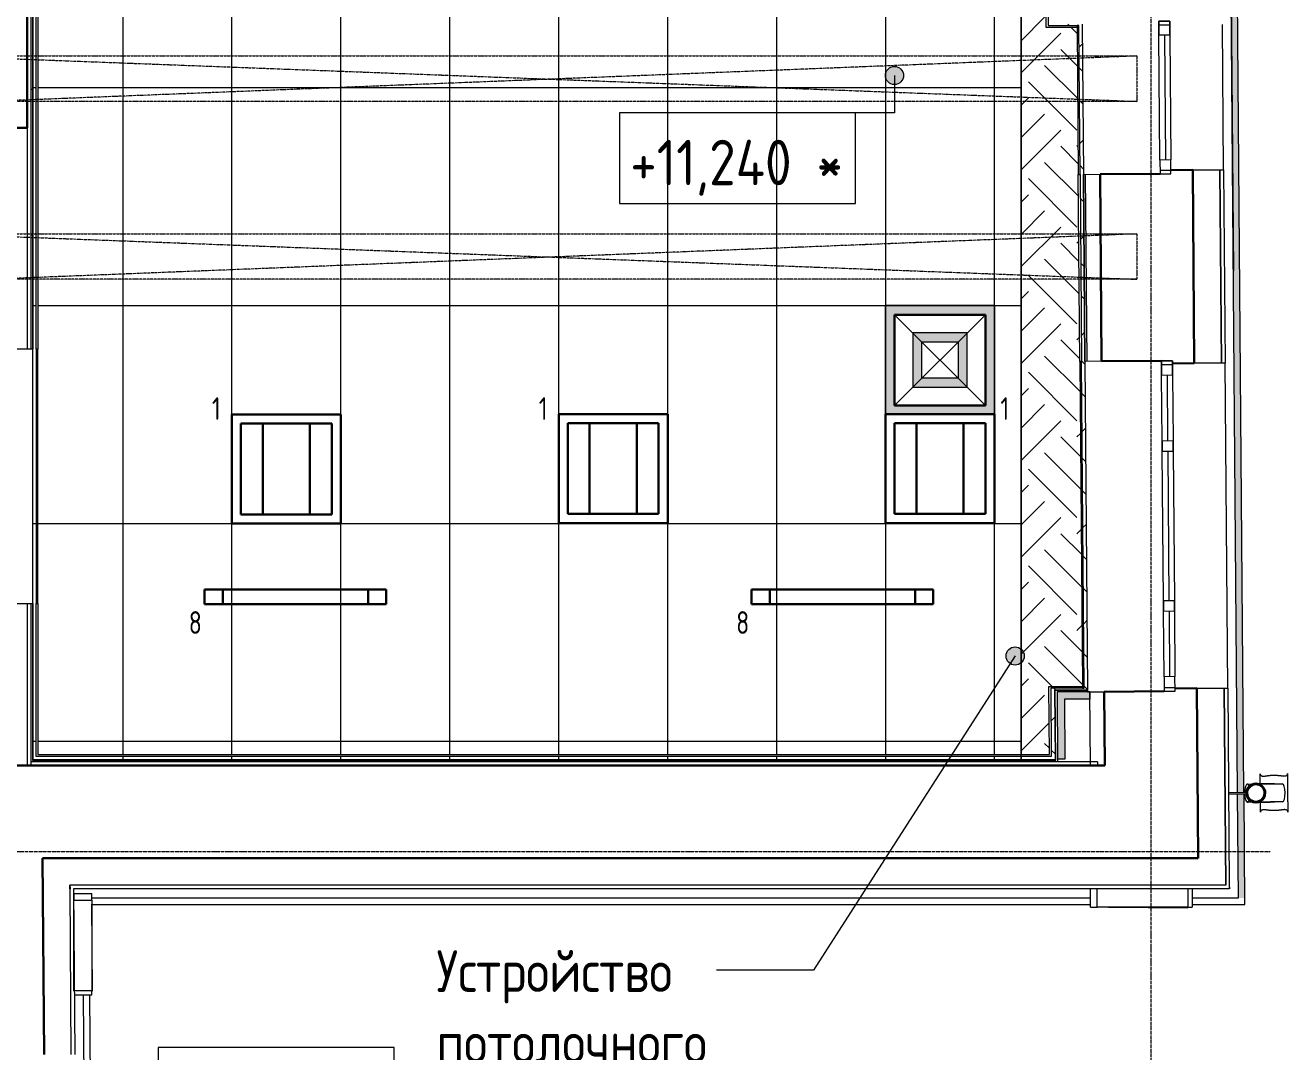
# Model space of a CAD drawing. Header units: millimetres. Extents: x -10438 to 68527, y -5058 to 44223.
# Drawn here: x 49149 to 56102, y 7192 to 12846 of the extents above; entities that cross this region are included whole.
import ezdxf

# ---------------------------------------------------------------- set-up
doc = ezdxf.new("R2010")
doc.units = ezdxf.units.MM
for name, pattern in [('ADSK_Линия сетки', [25, 20, -2.5, 0, -2.5]), ('ADSK_Штриховая_ш3 п1_5', [4.5, 3, -1.5]), ('ADSK_Штрихпунктирная 2 точки_ш15 п1_5 п1_5 п1_5', [19.5, 15, -1.5, 0, -1.5, 0, -1.5])]:
    doc.linetypes.add(name, pattern=pattern)
for name, color, linetype, lineweight in [('_ Окна', 7, 'Continuous', 9), ('Аннотация', 7, 'Continuous', 20), ('Обобщенные модели', 7, 'Continuous', 18), ('Окна', 7, 'Continuous', 9), ('Оси', 7, 'Continuous', 9), ('Отметки', 7, 'Continuous', 9), ('Потолки', 7, 'Continuous', 9), ('Потолки штриховка', 7, 'Continuous', 9), ('Стены внутренние', 7, 'Continuous', 18), ('Стены наружные', 7, 'Continuous', 18), ('Стены несущие', 7, 'Continuous', 30), ('Стены отделка', 7, 'Continuous', 30), ('Стены перегородки', 7, 'Continuous', 30), ('Стены штриховка', 7, 'Continuous', 9), ('Стены штриховка поверхности', 7, 'Continuous', 18), ('Узлы', 7, 'Continuous', 18)]:
    doc.layers.add(name, color=color, linetype=linetype, lineweight=lineweight)
doc.layers.add('Линии', color=7, linetype='Continuous', lineweight=9, true_color=0x00a600)
doc.styles.add('GOST Common_2', font='GOST_Common.ttf', dxfattribs={"width": 0.9, "height": 250})
doc.styles.add('GOST Common_3', font='GOST_Common.ttf', dxfattribs={"width": 0.9, "height": 230})
doc.styles.add('GOST Common_4', font='GOST_Common.ttf', dxfattribs={"width": 0.8, "height": 350})

# ---------------------------------------------------------------- blocks, each defined once
blk = doc.blocks.new('Водосток - Тип 1 _карниз больше 490мм_-5167118-План потолков 3-го этажа')
at = {"layer": 'Обобщенные модели', "lineweight": 9}
h = blk.add_hatch(dxfattribs=at)
h.set_pattern_fill('FP_8', color=256, style=0, pattern_type=2)
h.set_pattern_definition([(134.537, (8289.9, -55833.66), (-106.91965, -105.20546), [])])
h.paths.add_polyline_path([(173.7, 148.9), (173.5, 171.6), (164.1, 191.2), (146.7, 205), (123.3, 209.6), (103.3, 205), (85.4, 190.2), (76.3, 171.1), (76.5, 148.3), (85.9, 128.8), (103.3, 115), (125, 110), (146.7, 115), (164.1, 128.8), (173.3, 148)])
at = {"layer": 'Обобщенные модели'}
for p, q in [((18.8, 335), (24.9, 335)), ((75, 184.9), (75, 306.2)), ((75, 263.6), (75, 306.2)), ((175, 306.2), (175, 184.4)), ((175, 306.2), (175, 263.6)), ((225.1, 335), (231.2, 335)), ((24.9, 185), (18.8, 185)), ((75, 173), (75, 183.5)), ((75, 113.8), (75, 147)), ((75, 113.8), (75, 147)), ((175, 177.5), (175, 173)), ((175, 147), (175, 113.8)), ((175, 147), (175, 113.8)), ((231.2, 185), (225.1, 185)), ((120, 10), (120, 109.1)), ((130, 109.1), (130, 10))]:
    blk.add_line(p, q, dxfattribs=at)
at = {"layer": 'Обобщенные модели', "flags": 128}
for points in [[(75, 263.6), (75, 258), (75, 252.4), (75, 246.9), (75, 241.5), (75, 236.2), (75, 231.1), (75, 226), (75, 221.1), (75, 216.4), (75, 211.8), (75, 207.3), (75, 203), (75, 198.9), (75, 194.9), (75, 191.2), (75, 187.6), (75, 184.3), (75, 181.1), (75, 178.1), (75, 175.4), (75, 173)], [(75, 183.8), (75, 188.9), (75, 194), (75, 198.9), (75, 203.6), (75, 208.2), (75, 212.7), (75, 217), (75, 221.1), (75, 225.1), (75, 228.8), (75, 232.4), (75, 235.7), (75, 238.9), (75, 241.9), (75, 244.6), (75, 247.2), (75, 249.5), (75, 251.6), (75, 253.4), (75, 255.1), (75, 256.5), (75, 257.7), (75, 258.6), (75, 259.3), (75, 259.8), (75, 260)], [(175, 173), (175, 174.3), (175, 177), (175, 179.8), (175, 182.9), (175, 186.2), (175, 189.7), (175, 193.4), (175, 197.2), (175, 201.3), (175, 205.5), (175, 209.9), (175, 214.4), (175, 219.1), (175, 224), (175, 229), (175, 234.1), (175, 239.3), (175, 244.6), (175, 250.1), (175, 255.6), (175, 261.3), (175, 263.6)], [(175, 259.9), (175, 259.5), (175, 258.9), (175, 258.1), (175, 257), (175, 255.7), (175, 254.2), (175, 252.4), (175, 250.4), (175, 248.2), (175, 245.7), (175, 243), (175, 240.2), (175, 237.1), (175, 233.8), (175, 230.3), (175, 226.6), (175, 222.8), (175, 218.7), (175, 214.5), (175, 210.1), (175, 205.6), (175, 200.9), (175, 196), (175, 191), (175, 185.9), (175, 184.1)], [(75, 173.1), (75, 178.5), (75, 183.5)], [(175, 177.5), (175, 175.4), (175, 173)]]:
    blk.add_lwpolyline(points, dxfattribs=at)
at = {"layer": 'Обобщенные модели'}
for start, end in [(90, 270), (270, 90)]:
    blk.add_arc((125, 160), 52, start, end, dxfattribs=at)
at = {"layer": 'Обобщенные модели', "lineweight": 40}
for start, end in [(90, 270), (270, 90)]:
    blk.add_arc((125, 160), 50, start, end, dxfattribs=at)
at = {"layer": 'Обобщенные модели'}
for centre, major_axis, start_param, end_param in [((125, 306.2), (-50, 0), 4.712389, 6.283185), ((125, 306.2), (-50, 0), 4.712389, 6.283185), ((125, 306.2), (-50, 0), 3.141593, 4.712389), ((125, 306.2), (-50, 0), 3.141593, 4.712389), ((125, 113.8), (50, 0), 2.395226, 4.614684), ((125, 113.8), (50, 0), 2.395226, 4.614684), ((125, 113.8), (50, 0), 4.80927, 7.029552), ((125, 113.8), (50, 0), 4.80927, 7.029552)]:
    blk.add_ellipse(centre, major_axis=major_axis, ratio=0.309017, start_param=start_param, end_param=end_param, dxfattribs=at)
for points, knots in [([(18.8, 185), (21.1, 185), (25.1, 185.7), (28.9, 188.6), (30.8, 192.1), (31.6, 194.9), (32, 197.4), (32.1, 199.4), (32.2, 201.5), (32.2, 203.8), (32.1, 206.2), (31.9, 208.7), (31.6, 211.4), (31.3, 214.1), (31, 217), (30.6, 219.9), (30.2, 222.9), (29.8, 226), (29.4, 229.2), (29, 232.4), (28.7, 235.7), (28.3, 240.2), (27.8, 245.9), (27.4, 255.3), (27.4, 264.8), (27.8, 274.1), (28.3, 279.8), (28.7, 284.3), (29, 287.6), (29.4, 290.8), (29.8, 294), (30.2, 297.1), (30.6, 300.1), (31, 303.1), (31.3, 305.9), (31.6, 308.6), (31.9, 311.3), (32.1, 313.8), (32.2, 316.2), (32.2, 318.5), (32.1, 320.6), (32, 322.7), (31.6, 325.1), (30.8, 327.9), (28.9, 331.5), (25.1, 334.3), (21.1, 335), (18.8, 335)], [-1, -1, -1, -1, -0.941176, -0.882353, -0.852941, -0.823529, -0.808824, -0.794118, -0.779412, -0.764706, -0.75, -0.735294, -0.720588, -0.705882, -0.691176, -0.676471, -0.661765, -0.647059, -0.632353, -0.617647, -0.602941, -0.588235, -0.558824, -0.529412, -0.470588, -0.441176, -0.411765, -0.397059, -0.382353, -0.367647, -0.352941, -0.338235, -0.323529, -0.308824, -0.294118, -0.279412, -0.264706, -0.25, -0.235294, -0.220588, -0.205882, -0.191176, -0.176471, -0.147059, -0.117647, -0.058824, 0, 0, 0, 0]), ([(18.8, 335), (22.1, 335), (28.9, 335), (39.4, 335), (48.4, 335), (56, 335), (60.8, 335), (64.9, 335), (67.9, 335), (71, 335), (74.3, 335), (77.6, 335), (81, 335), (83.9, 335), (86.4, 335), (88.2, 335), (90.2, 335), (92.8, 335), (96.1, 335), (99.6, 335), (102.5, 335), (104.8, 335), (107.1, 335), (110.3, 335), (116, 335), (121.3, 335), (125, 335)], [-1, -1, -1, -1, -0.875, -0.75, -0.625, -0.5625, -0.5, -0.46875, -0.4375, -0.40625, -0.375, -0.34375, -0.3125, -0.28125, -0.265625, -0.25, -0.234375, -0.21875, -0.1875, -0.15625, -0.140625, -0.125, -0.109375, -0.09375, -0.0625, 0, 0, 0, 0]), ([(125, 335), (128.7, 335), (134, 335), (139.7, 335), (142.9, 335), (145.2, 335), (147.5, 335), (150.4, 335), (153.9, 335), (157.2, 335), (159.8, 335), (161.8, 335), (163.6, 335), (166.1, 335), (169, 335), (172.4, 335), (175.7, 335), (179, 335), (182.1, 335), (185.1, 335), (189.2, 335), (194, 335), (201.6, 335), (210.6, 335), (221.1, 335), (227.9, 335), (231.2, 335)], [-1, -1, -1, -1, -0.9375, -0.90625, -0.890625, -0.875, -0.859375, -0.84375, -0.8125, -0.78125, -0.765625, -0.75, -0.734375, -0.71875, -0.6875, -0.65625, -0.625, -0.59375, -0.5625, -0.53125, -0.5, -0.4375, -0.375, -0.25, -0.125, 0, 0, 0, 0]), ([(231.2, 335), (228.9, 335), (224.9, 334.3), (221.1, 331.4), (219.2, 327.9), (218.4, 325.1), (218, 322.6), (217.9, 320.6), (217.8, 318.5), (217.8, 316.2), (217.9, 313.8), (218.1, 311.3), (218.4, 308.6), (218.7, 305.9), (219, 303), (219.4, 300.1), (219.8, 297.1), (220.2, 294), (220.6, 290.8), (221, 287.6), (221.3, 284.3), (221.7, 279.8), (222.2, 274.1), (222.6, 264.7), (222.6, 255.2), (222.2, 245.9), (221.7, 240.2), (221.3, 235.7), (221, 232.4), (220.6, 229.2), (220.2, 226), (219.8, 222.9), (219.4, 219.9), (219, 216.9), (218.7, 214.1), (218.4, 211.4), (218.1, 208.7), (217.9, 206.2), (217.8, 203.8), (217.8, 201.5), (217.9, 199.4), (218, 197.3), (218.4, 194.9), (219.2, 192.1), (221.1, 188.5), (224.9, 185.7), (228.9, 185), (231.2, 185)], [-1, -1, -1, -1, -0.941176, -0.882353, -0.852941, -0.823529, -0.808824, -0.794118, -0.779412, -0.764706, -0.75, -0.735294, -0.720588, -0.705882, -0.691176, -0.676471, -0.661765, -0.647059, -0.632353, -0.617647, -0.602941, -0.588235, -0.558824, -0.529412, -0.470588, -0.441176, -0.411765, -0.397059, -0.382353, -0.367647, -0.352941, -0.338235, -0.323529, -0.308824, -0.294118, -0.279412, -0.264706, -0.25, -0.235294, -0.220588, -0.205882, -0.191176, -0.176471, -0.147059, -0.117647, -0.058824, 0, 0, 0, 0]), ([(74.3, 185), (73.2, 185), (71, 185), (67.9, 185), (64.9, 185), (60.8, 185), (56, 185), (48.4, 185), (39.4, 185), (28.9, 185), (22.1, 185), (18.8, 185)], [-0.625, -0.625, -0.625, -0.625, -0.59375, -0.5625, -0.53125, -0.5, -0.4375, -0.375, -0.25, -0.125, 0, 0, 0, 0]), ([(231.2, 185), (227.9, 185), (221.1, 185), (210.6, 185), (201.6, 185), (194, 185), (189.2, 185), (185.1, 185), (182.1, 185), (179, 185), (176.8, 185), (175.7, 185)], [-1, -1, -1, -1, -0.875, -0.75, -0.625, -0.5625, -0.5, -0.46875, -0.4375, -0.40625, -0.375, -0.375, -0.375, -0.375])]:
    blk.add_open_spline(points, degree=3, knots=knots, dxfattribs=at)
blk = doc.blocks.new('окно трехпол с фрамугой - 1800 и 1820х2300_h___нов_ ок15-4643953-План потолков 3-го этажа')
at = {"layer": '_ Окна', "lineweight": 18}
for p, q in [((-910, 75), (-910, 135)), ((-910, 135), (-830, 135)), ((-830, 75), (-910, 75)), ((-830, 135), (-830, 75)), ((-470, 75), (-470, 135)), ((-470, 135), (-410, 135)), ((-410, 75), (-470, 75)), ((-410, 135), (-410, 75)), ((410, 75), (410, 135)), ((410, 135), (470, 135)), ((470, 75), (410, 75)), ((470, 135), (470, 75)), ((830, 135), (830, 75)), ((910, 135), (830, 135)), ((830, 75), (910, 75)), ((910, 75), (910, 135))]:
    blk.add_line(p, q, dxfattribs=at)
at = {"layer": '_ Окна'}
for p, q in [((-890, 75), (-890, 135)), ((-830, 105), (-470, 105)), ((-410, 105), (410, 105)), ((470, 105), (830, 105)), ((890, 75), (890, 135))]:
    blk.add_line(p, q, dxfattribs=at)
at = {"layer": 'Окна'}
for p, q in [((-910, 135), (-910, 75)), ((-830, 135), (-910, 135)), ((-910, 75), (-830, 75)), ((-830, 135), (-470, 135)), ((-470, 75), (-830, 75)), ((-410, 135), (-470, 135)), ((-470, 75), (-410, 75)), ((-410, 135), (410, 135)), ((410, 75), (-410, 75)), ((470, 135), (410, 135)), ((410, 75), (470, 75)), ((470, 135), (830, 135)), ((830, 75), (470, 75)), ((910, 135), (830, 135)), ((830, 75), (910, 75)), ((910, 75), (910, 135))]:
    blk.add_line(p, q, dxfattribs=at)
blk = doc.blocks.new('окна_rehau_однопольное_фрамуга_сверху - 800х2240 _нов_-4643977-План потолков 3-го этажа')
at = {"layer": '_ Окна', "lineweight": 18}
for p, q in [((-420, 75), (-420, 135)), ((-420, 135), (-344, 135)), ((-344, 75), (-420, 75)), ((-344, 135), (-344, 75)), ((344, 135), (344, 75)), ((420, 135), (344, 135)), ((344, 75), (420, 75)), ((420, 75), (420, 135))]:
    blk.add_line(p, q, dxfattribs=at)
at = {"layer": '_ Окна'}
for p, q in [((-400, 75), (-400, 135)), ((-344, 105), (344, 105)), ((400, 75), (400, 135))]:
    blk.add_line(p, q, dxfattribs=at)
at = {"layer": 'Окна'}
for p, q in [((-420, 135), (-420, 75)), ((-344, 135), (-420, 135)), ((-420, 75), (-344, 75)), ((-344, 135), (344, 135)), ((344, 75), (-344, 75)), ((420, 135), (344, 135)), ((344, 75), (420, 75)), ((420, 75), (420, 135))]:
    blk.add_line(p, q, dxfattribs=at)
blk = doc.blocks.new('Высотные отметки - Рамка-12095-План потолков 3-го этажа')
at = {"layer": 'Аннотация'}
for p, q in [((-6.5, 0), (-6.5, 5)), ((-6.5, 5), (6.5, 5)), ((6.5, 5), (6.5, 0)), ((6.5, 0), (-6.5, 0))]:
    blk.add_line(p, q, dxfattribs=at)

msp = doc.modelspace()

# ---------------------------------------------------------------- hatches: boundary and pattern name
at = {"layer": 'Аннотация', "lineweight": 9}
h = msp.add_hatch(color=256, dxfattribs=at)
edge = h.paths.add_edge_path()
edge.add_arc((54600.215, 9372.343), 50, 0, 360)
at = {"layer": 'Отметки'}
h = msp.add_hatch(color=256, dxfattribs=at)
edge = h.paths.add_edge_path()
edge.add_arc((53935.797, 12569.63), 50, 0, 360)
at = {"layer": 'Потолки штриховка', "lineweight": 18}
h = msp.add_hatch(dxfattribs=at)
h.set_pattern_fill('FP_37', color=256, style=0, pattern_type=2)
h.set_pattern_definition([(90, (56286.8, 14902.16), (600, -4e-14), []), (0, (56286.8, 14902.2), (0, -1200), [])])
h.paths.add_polyline_path([(49191.096, 8801.429), (54633.28, 8801.429), (54633.28, 8819.429), (49209.096, 8819.429), (49209.096, 15089.429), (49191.096, 15089.429), (49191.096, 8819.429)])
h.paths.add_polyline_path([(49191.096, 8799.429), (49191.096, 8801.429), (49189.096, 8799.429)])
h.paths.add_polyline_path([(49219.096, 8829.429), (54633.28, 8829.429), (54633.28, 15089.429), (49219.096, 15089.429), (49219.096, 9228.085)])
h.paths.add_polyline_path([(54633.28, 15339.429), (54633.28, 17021.937), (49219.096, 17021.937), (49219.096, 15339.429), (54600.504, 15339.429)])
h.paths.add_polyline_path([(49209.096, 15339.429), (49209.096, 17021.937), (49191.367, 17021.937), (49191.596, 17031.937), (54633.28, 17031.937), (54633.28, 17034.937), (49191.596, 17034.937), (49191.096, 17046.937), (49179.096, 17046.937), (49179.096, 17040.937), (49191.096, 17040.937), (49191.096, 15339.429)])
h = msp.add_hatch(dxfattribs=at)
h.set_pattern_fill('FP_57', color=256, style=0, pattern_type=2)
h.set_pattern_definition([(45, (0, 444.5), (0, 533.4003), [377.171, -377.171]), (45, (88.9, 355.6), (0, 533.4003), [377.171, -377.171]), (45, (177.8, 266.7), (0, 533.4003), [377.171, -377.171]), (315, (266.7, 266.7), (533.4003, 0), [377.171, -377.171]), (315, (355.6, 355.6), (533.4003, 0), [377.171, -377.171]), (315, (444.5, 444.5), (533.4003, 0), [377.171, -377.171])])
h.paths.add_polyline_path([(54824.286, 8799.429), (54824.27, 8801.429), (54822.27, 8801.429), (54824.27, 8799.445)])
h.paths.add_polyline_path([(54821.171, 8801.429), (54822.27, 8801.429), (54819.171, 9184.505), (54821.171, 9184.505), (54822.27, 9186.505), (54999.161, 9186.505), (54969.416, 12852.355), (54791.507, 12852.355), (54791.41, 12854.355), (54789.491, 12854.355), (54781.571, 13859.185), (54783.364, 13859.185), (54783.364, 13861.185), (54961.354, 13861.185), (54951.42, 15089.429), (54933.419, 15089.429), (54943.207, 13869.185), (54773.283, 13869.185), (54781.652, 12844.355), (54951.577, 12844.355), (54981.096, 9194.505), (54796.09, 9194.505), (54799.123, 8819.429), (54633.28, 8819.429), (54633.775, 8801.429), (54819.171, 8801.429)])
h.paths.add_polyline_path([(54789.042, 8829.429), (54786.089, 9204.505), (54971.015, 9204.505), (54941.577, 12834.355), (54771.652, 12834.355), (54763.282, 13879.185), (54933.207, 13879.185), (54923.419, 15089.429), (54633.28, 15089.429), (54633.28, 8829.429), (54786.089, 8829.429)])
h.paths.add_polyline_path([(54946.445, 15339.429), (54949.398, 15339.429), (54939.33, 16572.292), (54768.407, 16572.292), (54768.407, 16574.292), (54766.407, 16574.292), (54766.407, 17034.937), (54633.28, 17034.937), (54633.28, 17031.937), (54743.407, 17031.937), (54743.407, 16564.292), (54921.491, 16564.292), (54931.397, 15339.429), (54936.331, 15339.429)])
h.paths.add_polyline_path([(54918.446, 15339.429), (54921.397, 15339.429), (54911.491, 16554.292), (54733.407, 16554.292), (54733.407, 17021.937), (54633.28, 17021.937), (54633.28, 15339.429)])
h.paths.add_polyline_path([(54766.407, 17034.937), (54768.407, 17034.937), (54768.407, 17036.937)])
at = {"layer": 'Стены внутренние'}
for points in [[(54834.247, 8804.267), (54874.246, 8804.591), (54871.254, 9174.505), (54831.262, 9173.369), (54832.892, 8971.866)], [(54874.246, 9134.505), (55011.582, 9134.505), (55011.256, 9174.505), (54871.263, 9173.369), (54871.577, 9134.505)]]:
    msp.add_hatch(color=256, dxfattribs=at).paths.add_polyline_path(points)
at = {"layer": 'Стены штриховка поверхности', "true_color": 0xfbfbf4}
h = msp.add_hatch(color=7, dxfattribs=at)
h.paths.add_polyline_path([(55865.407, 8039.429), (55860.225, 8611.951), (55825.842, 8610.945), (55830.464, 8039.429)])
h.paths.add_polyline_path([(55825.755, 8621.673), (55860.705, 8622.077), (55793.528, 16945.408), (55758.535, 16944.397), (55825.753, 8621.907)])
h.paths.add_polyline_path([(55758.449, 16955.125), (55793.446, 16955.529), (55664.47, 32935.907), (55629.478, 32934.893), (55758.447, 16955.358)])
h.paths.add_polyline_path([(55629.391, 32945.623), (55664.389, 32946.025), (55580.186, 43378.98), (55545.193, 43377.965), (55629.389, 32945.854)])
h.paths.add_polyline_path([(55545.106, 43388.696), (55580.104, 43389.096), (55577.16, 43753.805), (55542.159, 43753.805), (55545.104, 43388.926)])
at = {"layer": 'Узлы', "true_color": 0x939393}
h = msp.add_hatch(color=252, dxfattribs=at)
h.paths.add_polyline_path([(53886.816, 10702.156), (54486.816, 10702.156), (54486.816, 11302.156), (53886.816, 11302.156), (53886.816, 10752.156)])
h.paths.add_polyline_path([(54436.816, 10752.156), (53936.816, 10752.156), (53936.816, 11252.156), (54436.816, 11252.156), (54436.816, 10765.396)])
h.paths.add_polyline_path([(54086.816, 10852.156), (54336.816, 10852.156), (54336.816, 11152.156), (54036.816, 11152.156), (54036.816, 10852.156)])
h.paths.add_polyline_path([(54086.816, 10902.156), (54086.816, 11102.156), (54286.816, 11102.156), (54286.816, 10902.156)])

# ---------------------------------------------------------------- linework, layer by layer
at = {"layer": 'Аннотация', "lineweight": 9}
for p, q in [((54600.215, 9372.343), (53490.136, 7641.323)), ((53490.136, 7641.323), (52955.128, 7641.323))]:
    msp.add_line(p, q, dxfattribs=at)
msp.add_circle((54600.215, 9372.343), 50, dxfattribs=at)
at = {"layer": 'Линии', "color": 7, "linetype": 'ADSK_Штриховая_ш3 п1_5'}
msp.add_line((54633.28, 8801.429), (54633.28, 16884.937), dxfattribs=at)
at = {"layer": 'Линии', "color": 7, "linetype": 'ADSK_Штрихпунктирная 2 точки_ш15 п1_5 п1_5 п1_5'}
for p, q in [((49000.885, 12677.156), (55269.86, 12677.156)), ((55269.86, 12677.156), (49000.885, 12428.602)), ((49000.885, 12664.98), (55269.86, 12427.156)), ((55269.86, 12677.156), (55269.86, 12427.156)), ((55269.86, 12427.156), (49000.885, 12427.156)), ((49000.885, 11697.156), (55269.86, 11697.156)), ((55269.86, 11697.156), (49000.885, 11448.602)), ((49000.885, 11684.98), (55269.86, 11447.156)), ((55269.86, 11697.156), (55269.86, 11447.156)), ((55269.86, 11447.156), (49000.885, 11447.156))]:
    msp.add_line(p, q, dxfattribs=at)
at = {"layer": 'Линии', "color": 7, "lineweight": 18}
for p, q in [((53886.816, 11302.156), (54486.816, 11302.156)), ((53886.816, 10702.156), (53886.816, 11302.156)), ((54486.816, 11302.156), (54486.816, 10702.156)), ((53936.816, 11252.156), (54436.816, 10752.156)), ((54436.816, 11252.156), (53936.816, 10752.156)), ((54486.816, 10702.156), (53886.816, 10702.156))]:
    msp.add_line(p, q, dxfattribs=at)
at = {"layer": 'Линии', "color": 7}
for p, q in [((54486.816, 11302.156), (53886.816, 11302.156)), ((53886.816, 11302.156), (53886.816, 10702.156)), ((54486.816, 10702.156), (54486.816, 11302.156)), ((53936.816, 10752.156), (53936.816, 11252.156)), ((53936.816, 11252.156), (54436.816, 11252.156)), ((54436.816, 11252.156), (54436.816, 10752.156)), ((54036.816, 11152.156), (54036.816, 10852.156)), ((54336.816, 11152.156), (54036.816, 11152.156)), ((54336.816, 10852.156), (54336.816, 11152.156)), ((54086.816, 11102.156), (54286.816, 11102.156)), ((54086.816, 10902.156), (54086.816, 11102.156)), ((54286.816, 11102.156), (54286.816, 10902.156)), ((54036.816, 10852.156), (54336.816, 10852.156)), ((54286.816, 10902.156), (54086.816, 10902.156)), ((54436.816, 10752.156), (53936.816, 10752.156)), ((53886.816, 10702.156), (54486.816, 10702.156))]:
    msp.add_line(p, q, dxfattribs=at)
at = {"layer": 'Линии', "color": 5, "lineweight": 30, "true_color": 0x0000ff}
for p, q in [((54436.816, 11252.156), (53936.816, 11252.156)), ((53936.816, 11252.156), (53936.816, 10752.156)), ((54436.816, 10752.156), (54436.816, 11252.156)), ((53936.816, 10752.156), (54436.816, 10752.156)), ((50286.816, 10702.156), (50886.816, 10702.156)), ((50286.816, 10102.156), (50286.816, 10702.156)), ((50836.816, 10652.156), (50336.816, 10652.156)), ((50336.816, 10652.156), (50336.816, 10152.156)), ((50456.816, 10652.156), (50456.816, 10152.156)), ((50716.816, 10652.156), (50716.816, 10152.156)), ((50836.816, 10152.156), (50836.816, 10652.156)), ((50886.816, 10702.156), (50886.816, 10102.156)), ((53886.815, 10704.588), (54486.815, 10704.588)), ((53886.815, 10104.588), (53886.815, 10704.588)), ((54436.815, 10654.588), (53936.815, 10654.588)), ((53936.815, 10654.588), (53936.815, 10154.588)), ((54056.815, 10654.588), (54056.815, 10154.588)), ((54316.815, 10654.588), (54316.815, 10154.588)), ((54436.815, 10154.588), (54436.815, 10654.588)), ((54486.815, 10704.588), (54486.815, 10104.588)), ((50336.816, 10152.156), (50836.816, 10152.156)), ((53936.815, 10154.588), (54436.815, 10154.588)), ((50886.816, 10102.156), (50286.816, 10102.156)), ((54486.815, 10104.588), (53886.815, 10104.588)), ((50136.632, 9657.943), (50136.632, 9737.943)), ((50136.632, 9737.943), (51136.632, 9737.943)), ((50236.632, 9657.943), (50236.632, 9737.943)), ((51036.632, 9737.943), (51036.632, 9657.943)), ((51136.632, 9737.943), (51136.632, 9657.943)), ((53148.93, 9657.943), (53148.93, 9737.943)), ((53148.93, 9737.943), (54148.93, 9737.943)), ((53248.93, 9657.943), (53248.93, 9737.943)), ((54048.93, 9737.943), (54048.93, 9657.943)), ((54148.93, 9737.943), (54148.93, 9657.943)), ((51136.632, 9657.943), (50136.632, 9657.943)), ((54148.93, 9657.943), (53148.93, 9657.943))]:
    msp.add_line(p, q, dxfattribs=at)
at = {"layer": 'Линии', "color": 1, "lineweight": 30, "true_color": 0xff0000}
for p, q in [((52086.815, 10704.588), (52686.815, 10704.588)), ((52086.815, 10104.588), (52086.815, 10704.588)), ((52636.815, 10654.588), (52136.815, 10654.588)), ((52136.815, 10654.588), (52136.815, 10154.588)), ((52256.815, 10654.588), (52256.815, 10154.588)), ((52516.815, 10654.588), (52516.815, 10154.588)), ((52636.815, 10154.588), (52636.815, 10654.588)), ((52686.815, 10704.588), (52686.815, 10104.588)), ((52136.815, 10154.588), (52636.815, 10154.588)), ((52686.815, 10104.588), (52086.815, 10104.588))]:
    msp.add_line(p, q, dxfattribs=at)
at = {"layer": 'Оси', "linetype": 'ADSK_Линия сетки'}
for p, q in [((55349.565, -4258.205), (55349.565, 44222.998)), ((-9638.275, 8295), (56004.853, 8295))]:
    msp.add_line(p, q, dxfattribs=at)
at = {"layer": 'Отметки', "lineweight": 20}
for p, q in [((53935.797, 12569.63), (53935.797, 12364.891)), ((53935.797, 12364.891), (53071.424, 12364.891))]:
    msp.add_line(p, q, dxfattribs=at)
at = {"layer": 'Отметки'}
msp.add_circle((53935.797, 12569.63), 50, dxfattribs=at)
at = {"layer": 'Потолки'}
for p, q in [((54633.28, 15089.429), (54633.28, 8829.429)), ((54633.28, 8819.429), (54633.28, 8801.362))]:
    msp.add_line(p, q, dxfattribs=at)
at = {"layer": 'Стены внутренние'}
for p, q in [((54951.577, 12844.355), (54941.577, 12844.355)), ((54941.657, 12834.355), (54948.208, 12024.408)), ((54958.208, 12024.489), (54951.577, 12844.355)), ((49209.096, 11061.937), (49209.096, 9661.937)), ((49219.096, 9661.937), (49219.096, 11061.937)), ((54956.538, 10994.442), (54971.015, 9204.505)), ((54981.096, 9194.505), (54966.538, 10994.523)), ((54971.095, 9194.505), (54981.096, 9194.505))]:
    msp.add_line(p, q, dxfattribs=at)
at = {"layer": 'Стены наружные'}
for p, q in [((55825.757, 8621.503), (55758.435, 16945.473)), ((55758.526, 16945.474), (55802.521, 11494.471)), ((55860.707, 8621.785), (55793.526, 16945.632)), ((54969.513, 12852.355), (54976.207, 12024.635)), ((55748.02, 12050.877), (55741.55, 12850.851)), ((49179.096, 12494.429), (49179.096, 11689.429)), ((49179.096, 12494.429), (49191.096, 12494.429)), ((49191.096, 11689.429), (49191.096, 12494.429)), ((49191.096, 11689.429), (49179.096, 11689.429)), ((49191.096, 9661.937), (49191.096, 11061.937)), ((54984.537, 10994.668), (54999.161, 9186.505)), ((55771.11, 9195.971), (55756.633, 10985.912)), ((54999.256, 9174.728), (55011.256, 9174.825)), ((55830.464, 8039.429), (55825.833, 8612.022)), ((55865.69, 8004.429), (55860.785, 8612.18)), ((55015.168, 7989.429), (55015.168, 8089.429)), ((55575.872, 8089.429), (55575.872, 7989.429)), ((55779.896, 8109.429), (55780.058, 8089.429)), ((49415.988, 8064.697), (49415.988, 8027.642)), ((49415.988, 8064.697), (49515.988, 8064.697)), ((49515.988, 8027.642), (49515.988, 8064.697)), ((49515.988, 8039.429), (55015.168, 8039.429)), ((49515.988, 8004.429), (55015.168, 8004.429)), ((49519.677, 7528.534), (49516.064, 8004.511)), ((55575.872, 8039.429), (55830.464, 8039.429)), ((55575.872, 8004.429), (55865.69, 8004.429)), ((55015.168, 7989.429), (55052.223, 7989.429)), ((55115.162, 7989.429), (55551.331, 7986.118)), ((55501.355, 7989.429), (55501.332, 7986.498)), ((55551.331, 7986.118), (55551.356, 7989.429)), ((55552.223, 7989.429), (55575.872, 7989.429)), ((49519.297, 7578.533), (49515.988, 7578.508)), ((49515.988, 7528.506), (49519.677, 7528.534)), ((49515.988, 7503.993), (49515.988, 7527.642)), ((49515.988, 7503.993), (49419.962, 7503.993)), ((49523.358, 468.712), (49469.963, 7503.993)), ((49557.128, 630.964), (49504.964, 7503.993))]:
    msp.add_line(p, q, dxfattribs=at)
at = {"layer": 'Стены несущие'}
for p, q in [((49159.096, 18585.573), (49159.096, 12281.937)), ((49159.096, 12281.937), (48164.592, 12281.937)), ((55458.03, 12048.532), (55578.026, 12049.503)), ((55458.191, 12028.533), (55458.199, 12027.533)), ((55586.639, 10984.537), (55578.026, 12049.503)), ((55068.204, 12025.379), (55398.193, 12028.047)), ((55068.204, 12025.379), (55076.534, 10995.412)), ((55406.523, 10998.081), (55076.534, 10995.412)), ((55586.639, 10984.537), (55466.643, 10983.567)), ((55091.253, 9175.472), (55421.243, 9178.141)), ((55481.119, 9193.625), (55601.115, 9194.596)), ((55608.679, 8259.429), (55601.115, 9194.596)), ((55094.537, 8769.429), (55091.253, 9175.472)), ((48730.338, 8769.429), (55094.537, 8769.429)), ((55608.679, 8259.429), (49244.224, 8259.429)), ((49252.443, 7176.508), (49244.224, 8259.429))]:
    msp.add_line(p, q, dxfattribs=at)
at = {"layer": 'Стены отделка', "lineweight": 9}
for p, q in [((49209.096, 11061.937), (49209.096, 17021.937)), ((49219.096, 17021.937), (49219.096, 11061.937)), ((49191.096, 16624.437), (49191.096, 11061.937)), ((54771.652, 12834.355), (54763.202, 13879.185)), ((54773.283, 13869.185), (54781.571, 12844.355)), ((54941.657, 12834.355), (54771.652, 12834.355)), ((54781.571, 12844.355), (54941.577, 12844.355)), ((54941.577, 12844.355), (54941.657, 12834.355)), ((55578.026, 12049.503), (55748.02, 12050.877)), ((55748.02, 12050.877), (55756.633, 10985.912)), ((54948.208, 12024.408), (54958.208, 12024.489)), ((54956.538, 10994.442), (54948.208, 12024.408)), ((54958.208, 12024.489), (54966.538, 10994.523)), ((54976.207, 12024.635), (55068.204, 12025.379)), ((54984.537, 10994.668), (54976.207, 12024.635)), ((54988.215, 12023.732), (54988.207, 12024.732)), ((55068.204, 12025.379), (55068.204, 12025.379)), ((49191.096, 11061.937), (49159.096, 11061.937)), ((49219.096, 11061.937), (49209.096, 11061.937)), ((54966.538, 10994.523), (54956.538, 10994.442)), ((55076.534, 10995.412), (54984.537, 10994.668)), ((55736.634, 10985.751), (55586.639, 10984.537)), ((55756.633, 10985.912), (55736.634, 10985.751)), ((49159.096, 9661.937), (49191.096, 9661.937)), ((49191.096, 9661.937), (49191.096, 8801.429)), ((49209.096, 8819.429), (49209.096, 9661.937)), ((49209.096, 9661.937), (49219.096, 9661.937)), ((49219.096, 9661.937), (49219.096, 8829.429)), ((54786.009, 9204.505), (54971.015, 9204.505)), ((54789.042, 8829.429), (54786.009, 9204.505)), ((54971.095, 9194.505), (54796.09, 9194.505)), ((54796.09, 9194.505), (54799.123, 8819.429)), ((54822.27, 8801.429), (54819.171, 9184.505)), ((54821.155, 9186.505), (54999.161, 9186.505)), ((54971.015, 9204.505), (54971.095, 9194.505)), ((54999.161, 9186.505), (54999.256, 9174.728)), ((55601.115, 9194.596), (55771.11, 9195.971)), ((55771.11, 9195.971), (55779.897, 8109.429)), ((54831.253, 9174.505), (54834.367, 8789.429)), ((55011.744, 9174.505), (54831.253, 9174.505)), ((54871.577, 9134.505), (54874.246, 8804.591)), ((55011.744, 9134.505), (54871.577, 9134.505)), ((55011.256, 9174.825), (55091.253, 9175.472)), ((55014.536, 8769.217), (55011.259, 9174.505)), ((55011.744, 9174.505), (55011.744, 9134.505)), ((49179.096, 8789.429), (49179.096, 8769.429)), ((55054.536, 8789.429), (49179.096, 8789.429)), ((55054.536, 8769.429), (49179.096, 8769.429)), ((49191.096, 8801.429), (54822.27, 8801.429)), ((54799.123, 8819.429), (49209.096, 8819.429)), ((49219.096, 8829.429), (54789.042, 8829.429)), ((54874.246, 8804.591), (54834.247, 8804.267)), ((55094.534, 8769.864), (55014.536, 8769.217)), ((55054.536, 8789.429), (55054.536, 8769.429)), ((49395.366, 8089.429), (49395.366, 8109.429)), ((55759.897, 8109.429), (49395.366, 8109.429)), ((49395.366, 8109.429), (49395.518, 8089.429)), ((55779.897, 8089.429), (49415.519, 8089.429)), ((49415.519, 8089.429), (49422.438, 7177.798)), ((55052.223, 7989.429), (55052.223, 8089.429)), ((55552.223, 8089.429), (55552.223, 7989.429)), ((55779.897, 8109.429), (55779.897, 8089.429)), ((49415.988, 7527.642), (49415.988, 8027.642)), ((49415.988, 8027.642), (49515.988, 8027.642)), ((49515.988, 8027.642), (49515.988, 7527.642)), ((55552.223, 7989.429), (55052.223, 7989.429)), ((49515.988, 7527.642), (49415.988, 7527.642))]:
    msp.add_line(p, q, dxfattribs=at)
at = {"layer": 'Стены перегородки', "lineweight": 18}
for p, q in [((49159.096, 12281.937), (49159.096, 11061.937)), ((49159.096, 11061.937), (49039.096, 11061.937)), ((49039.096, 9661.937), (49159.096, 9661.937)), ((49159.096, 9661.937), (49159.096, 8769.429))]:
    msp.add_line(p, q, dxfattribs=at)
at = {"layer": 'Стены штриховка'}
for p, q in [((49179.096, 16624.437), (49179.096, 11061.937)), ((49189.096, 16624.437), (49189.096, 11061.937)), ((55736.634, 10985.751), (55728.021, 12050.716)), ((55728.029, 12049.716), (55736.634, 10985.751)), ((54986.537, 10994.684), (54978.207, 12024.651)), ((54996.537, 10994.765), (54988.215, 12023.732)), ((49179.096, 9661.937), (49179.096, 8789.429)), ((49189.096, 9661.937), (49189.096, 8799.429)), ((54819.171, 9184.505), (54819.155, 9186.505)), ((54819.155, 9186.505), (54821.155, 9186.505)), ((54819.171, 9184.505), (54999.177, 9184.505)), ((54824.286, 8799.429), (54821.155, 9186.505)), ((55759.897, 8109.429), (55751.11, 9195.809)), ((55751.119, 9194.809), (55759.897, 8109.429)), ((55011.259, 9174.505), (55011.256, 9174.825)), ((49189.096, 8799.429), (54824.286, 8799.429)), ((49402.438, 7177.647), (49395.518, 8089.429))]:
    msp.add_line(p, q, dxfattribs=at)

# ---------------------------------------------------------------- block references
at = {"layer": 'Обобщенные модели', "rotation": 270.4633818725631}
msp.add_blockref('Водосток - Тип 1 _карниз больше 490мм_-5167118-План потолков 3-го этажа', (55764.788, 8741.184), dxfattribs=at)
at = {"layer": 'Окна', "rotation": 270.4633818725627}
for name, p in [('окна_rehau_однопольное_фрамуга_сверху - 800х2240 _нов_-4643977-План потолков 3-го этажа', (55319.799, 12447.427)), ('окно трехпол с фрамугой - 1800 и 1820х2300_h___нов_ ок15-4643953-План потолков 3-го этажа', (55338.885, 10087.504))]:
    msp.add_blockref(name, p, dxfattribs=at)
at = {"layer": 'Отметки', "lineweight": 20, "extrusion": (0, 0, -1), "xscale": 99.99999999999993, "yscale": 99.99999999999993, "zscale": 99.99999999999993, "rotation": 180}
msp.add_blockref('Высотные отметки - Рамка-12095-План потолков 3-го этажа', (-53071.424, 12364.891), dxfattribs=at)
at = {"layer": 'Отметки', "lineweight": 20, "extrusion": (0, 0, -1), "xscale": 99.99999999999993, "yscale": 99.99999999999993, "zscale": 99.99999999999993}
msp.add_blockref('Высотные отметки - Рамка-12095-План потолков 3-го этажа', (-50531.029, 6716.213), dxfattribs=at)

# ---------------------------------------------------------------- texts
at = {"layer": 'Аннотация', "lineweight": 9, "line_spacing_factor": 1.022766}
for s, insert, char_height, width, attachment_point, style in [('\\pt180,360,540,720,900,1080,1260,1440,1620,1800,1980,2160,2340,2520,2700,2880,3060,3240,3420,3600,3780,3960,4140,4320,4500,4680,4860,5040,5220,5400,5580,5760;1 ', (50201.249, 10735.045), 125, 175.5, 5, 'GOST Common_4'), ('\\pt180,360,540,720,900,1080,1260,1440,1620,1800,1980,2160,2340,2520,2700,2880,3060,3240,3420,3600,3780,3960,4140,4320,4500,4680,4860,5040,5220,5400,5580,5760;1 ', (52001.068, 10735.045), 125, 175.5, 5, 'GOST Common_4'), ('\\pt180,360,540,720,900,1080,1260,1440,1620,1800,1980,2160,2340,2520,2700,2880,3060,3240,3420,3600,3780,3960,4140,4320,4500,4680,4860,5040,5220,5400,5580,5760;1 ', (54543.373, 10735.045), 125, 175.5, 5, 'GOST Common_4'), ('\\pt180,360,540,720,900,1080,1260,1440,1620,1800,1980,2160,2340,2520,2700,2880,3060,3240,3420,3600,3780,3960,4140,4320,4500,4680,4860,5040,5220,5400,5580,5760;8 ', (50085.566, 9556.535), 125, 175.5, 5, 'GOST Common_4'), ('\\pt180,360,540,720,900,1080,1260,1440,1620,1800,1980,2160,2340,2520,2700,2880,3060,3240,3420,3600,3780,3960,4140,4320,4500,4680,4860,5040,5220,5400,5580,5760;8 ', (53100.104, 9556.535), 125, 175.5, 5, 'GOST Common_4'), ('\\pt449.9996,899.9992,1350.0011,1800.0007,2250.0003,2699.9999,3149.9995,3599.9991,4050.001,4500.0006,4950.0002,5399.9998,5849.9994,6299.999,6750.0009,7200.0005,7650.0001,8099.9997,8549.9993,8999.9989,9450.0008,9900.0004,10350,10799.9996,11249.9992,11700.0011,12150.0007,12600.0003,13049.9999,13499.9995,13949.9991,14400.001;Устройство потолочного лобика (+11,150)', (51413.269, 7751.474), 230, 2078.1, 1, 'GOST Common_3')]:
    msp.add_mtext(s, dxfattribs=dict(at, insert=insert, char_height=char_height, width=width, attachment_point=attachment_point, style=style))
at = {"layer": 'Отметки', "lineweight": 20, "insert": (52480.58, 12215.447), "char_height": 250, "width": 1418.02524, "attachment_point": 1, "line_spacing_factor": 1.022761, "style": 'GOST Common_2'}
msp.add_mtext('+11,240 *', dxfattribs=at)

doc.saveas('drawing.dxf')
